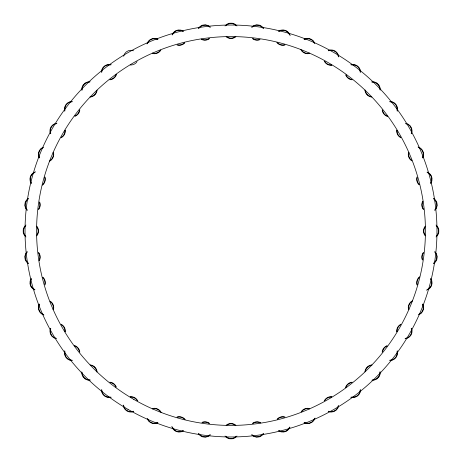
<?xml version="1.0" encoding="UTF-8"?>
<svg xmlns="http://www.w3.org/2000/svg" width="462" height="462" viewBox="0 0 462 462"><rect width="100%" height="100%" fill="white"/><g stroke="black" fill="none" stroke-linecap="round" stroke-linejoin="round"><path stroke-width="0.69" d="M371.223 96.674A7.357 7.357 0 0 1 365.234 90.096M371.904 82.109A7.357 7.357 0 0 1 379.92 89.437M351.536 79.406A7.357 7.357 0 0 1 346.032 74.879M351.536 64.934A7.357 7.357 0 0 1 360.233 72.17M331.762 64.951A7.357 7.357 0 0 1 324.942 61.648M328.39 50.78A7.357 7.357 0 0 1 338.334 56.283M309.638 53.113A7.357 7.357 0 0 1 301.455 50.063M304.233 39.501A7.357 7.357 0 0 1 314.455 43.33M284.84 44.693A7.357 7.357 0 0 1 277.61 42.822M278.788 31.462A7.357 7.357 0 0 1 289.657 34.916M259.84 39.357A7.357 7.357 0 0 1 253.107 38.669M251.929 27.31A7.357 7.357 0 0 1 263.288 28.488M235.025 36.96A7.357 7.357 0 0 1 226.975 36.96M225.797 25.595A7.357 7.357 0 0 1 236.203 25.595M208.893 38.669A7.357 7.357 0 0 1 201.49 39.051M198.712 28.488A7.357 7.357 0 0 1 210.071 27.31M184.39 42.822A7.357 7.357 0 0 1 177.847 44.854M172.343 34.916A7.357 7.357 0 0 1 183.212 31.462M160.545 50.063A7.357 7.357 0 0 1 152.362 53.113M147.545 43.33A7.357 7.357 0 0 1 157.767 39.501M115.968 74.879A7.357 7.357 0 0 1 110.464 79.406M101.767 72.17A7.357 7.357 0 0 1 110.464 64.934M96.674 90.777A7.357 7.357 0 0 1 90.096 96.766M82.109 90.096A7.357 7.357 0 0 1 89.437 82.08M79.406 110.464A7.357 7.357 0 0 1 74.879 115.968M64.934 110.464A7.357 7.357 0 0 1 72.17 101.767M64.951 130.238A7.357 7.357 0 0 1 61.648 137.058M50.78 133.61A7.357 7.357 0 0 1 56.283 123.666M53.113 152.362A7.357 7.357 0 0 1 50.063 160.545M39.501 157.767A7.357 7.357 0 0 1 43.33 147.545M44.693 177.16A7.357 7.357 0 0 1 42.822 184.39M31.462 183.212A7.357 7.357 0 0 1 34.916 172.343M39.357 202.16A7.357 7.357 0 0 1 38.669 208.893M27.31 210.071A7.357 7.357 0 0 1 28.488 198.712M36.96 226.975A7.357 7.357 0 0 1 36.96 235.025M25.595 236.203A7.357 7.357 0 0 1 25.595 225.797M38.669 253.107A7.357 7.357 0 0 1 39.051 260.51M28.488 263.288A7.357 7.357 0 0 1 27.31 251.929M42.822 277.61A7.357 7.357 0 0 1 44.854 284.153M34.916 289.657A7.357 7.357 0 0 1 31.462 278.788M50.063 301.455A7.357 7.357 0 0 1 53.113 309.638M43.33 314.455A7.357 7.357 0 0 1 39.501 304.233M61.648 324.942A7.357 7.357 0 0 1 64.951 331.762M56.283 338.334A7.357 7.357 0 0 1 50.78 328.39M72.17 360.233A7.357 7.357 0 0 1 64.934 351.536M74.879 346.032A7.357 7.357 0 0 1 79.406 351.536M90.096 379.891A7.357 7.357 0 0 1 82.08 372.563M90.777 365.327A7.357 7.357 0 0 1 96.766 371.904M110.464 397.066A7.357 7.357 0 0 1 101.767 389.83M110.464 382.594A7.357 7.357 0 0 1 115.968 387.121M133.61 411.22A7.357 7.357 0 0 1 123.666 405.717M130.238 397.049A7.357 7.357 0 0 1 137.058 400.352M157.767 422.499A7.357 7.357 0 0 1 147.545 418.67M152.362 408.887A7.357 7.357 0 0 1 160.545 411.937M183.212 430.538A7.357 7.357 0 0 1 172.343 427.084M177.16 417.307A7.357 7.357 0 0 1 184.39 419.178M210.071 434.69A7.357 7.357 0 0 1 198.712 433.512M202.16 422.643A7.357 7.357 0 0 1 208.893 423.331M236.203 436.405A7.357 7.357 0 0 1 225.797 436.405M226.975 425.04A7.357 7.357 0 0 1 235.025 425.04M263.288 433.512A7.357 7.357 0 0 1 251.929 434.69M253.107 423.331A7.357 7.357 0 0 1 260.51 422.949M289.657 427.084A7.357 7.357 0 0 1 278.788 430.538M277.61 419.178A7.357 7.357 0 0 1 284.153 417.146M314.455 418.67A7.357 7.357 0 0 1 304.233 422.499M301.455 411.937A7.357 7.357 0 0 1 309.638 408.887M338.334 405.717A7.357 7.357 0 0 1 328.39 411.22M324.942 400.352A7.357 7.357 0 0 1 331.762 397.049M360.233 389.83A7.357 7.357 0 0 1 351.536 397.066M346.032 387.121A7.357 7.357 0 0 1 351.536 382.594M379.891 371.904A7.357 7.357 0 0 1 372.563 379.92M365.327 371.223A7.357 7.357 0 0 1 371.904 365.234M371.87 81.768A7.698 7.698 0 0 1 380.232 90.13M371.87 97.107A7.698 7.698 0 0 1 364.893 90.13M352.183 79.839A7.698 7.698 0 0 1 345.715 75.006M350.756 64.767A7.698 7.698 0 0 1 360.574 72.17M331.791 65.292A7.698 7.698 0 0 1 324.26 61.157M328.268 50.462A7.698 7.698 0 0 1 338.767 56.93M309.731 53.442A7.698 7.698 0 0 1 300.774 49.578M304.077 39.201A7.698 7.698 0 0 1 314.772 43.203M284.933 45.022A7.698 7.698 0 0 1 276.836 42.475M278.603 31.179A7.698 7.698 0 0 1 290.217 35.505M259.967 39.674A7.698 7.698 0 0 1 252.281 38.49M251.686 27.067A7.698 7.698 0 0 1 263.577 28.297M235.851 36.775A7.698 7.698 0 0 1 226.149 36.775M225.023 25.947A7.698 7.698 0 0 1 236.977 25.947M209.719 38.49A7.698 7.698 0 0 1 201.334 39.351M198.423 28.297A7.698 7.698 0 0 1 210.314 27.067M184.627 43.064A7.698 7.698 0 0 1 177.067 45.022M172.026 34.789A7.698 7.698 0 0 1 183.397 31.179M160.834 50.254A7.698 7.698 0 0 1 152.269 53.442M146.985 43.919A7.698 7.698 0 0 1 157.923 39.201M116.528 74.29A7.698 7.698 0 0 1 109.817 79.839M101.426 72.17A7.698 7.698 0 0 1 111.244 64.767M97.107 90.13A7.698 7.698 0 0 1 90.13 97.107M81.768 90.13A7.698 7.698 0 0 1 90.13 81.768M79.839 109.817A7.698 7.698 0 0 1 75.006 116.285M64.767 111.244A7.698 7.698 0 0 1 72.17 101.426M65.292 130.209A7.698 7.698 0 0 1 61.157 137.74M50.462 133.732A7.698 7.698 0 0 1 56.93 123.233M53.442 152.269A7.698 7.698 0 0 1 49.578 161.226M39.201 157.923A7.698 7.698 0 0 1 43.203 147.228M45.022 177.067A7.698 7.698 0 0 1 42.475 185.164M31.179 183.397A7.698 7.698 0 0 1 35.505 171.783M39.674 202.033A7.698 7.698 0 0 1 38.49 209.719M27.067 210.314A7.698 7.698 0 0 1 28.297 198.423M36.775 226.149A7.698 7.698 0 0 1 36.775 235.851M25.947 236.977A7.698 7.698 0 0 1 25.947 225.023M38.49 252.281A7.698 7.698 0 0 1 39.351 260.666M28.297 263.577A7.698 7.698 0 0 1 27.067 251.686M43.064 277.373A7.698 7.698 0 0 1 45.022 284.933M34.789 289.974A7.698 7.698 0 0 1 31.179 278.603M50.254 301.166A7.698 7.698 0 0 1 53.442 309.731M43.919 315.015A7.698 7.698 0 0 1 39.201 304.077M61.157 324.26A7.698 7.698 0 0 1 65.292 331.791M56.22 338.669A7.698 7.698 0 0 1 50.462 328.268M72.17 360.574A7.698 7.698 0 0 1 64.767 350.756M74.29 345.472A7.698 7.698 0 0 1 79.839 352.183M90.13 380.232A7.698 7.698 0 0 1 81.768 371.87M90.13 364.893A7.698 7.698 0 0 1 97.107 371.87M111.244 397.233A7.698 7.698 0 0 1 101.426 389.83M109.817 382.161A7.698 7.698 0 0 1 116.285 386.994M133.732 411.538A7.698 7.698 0 0 1 123.233 405.07M130.209 396.708A7.698 7.698 0 0 1 137.74 400.843M157.923 422.799A7.698 7.698 0 0 1 147.228 418.797M152.269 408.558A7.698 7.698 0 0 1 161.226 412.422M183.397 430.821A7.698 7.698 0 0 1 171.783 426.495M177.067 416.978A7.698 7.698 0 0 1 185.164 419.525M210.314 434.933A7.698 7.698 0 0 1 198.423 433.702M202.033 422.326A7.698 7.698 0 0 1 209.719 423.51M236.977 436.053A7.698 7.698 0 0 1 225.023 436.053M226.149 425.225A7.698 7.698 0 0 1 235.851 425.225M263.577 433.702A7.698 7.698 0 0 1 251.686 434.933M252.281 423.51A7.698 7.698 0 0 1 260.666 422.649M289.974 427.211A7.698 7.698 0 0 1 278.603 430.821M277.373 418.936A7.698 7.698 0 0 1 284.933 416.978M315.015 418.081A7.698 7.698 0 0 1 304.077 422.799M301.166 411.746A7.698 7.698 0 0 1 309.731 408.558M338.669 405.78A7.698 7.698 0 0 1 328.268 411.538M324.26 400.843A7.698 7.698 0 0 1 331.791 396.708M360.574 389.83A7.698 7.698 0 0 1 350.756 397.233M345.472 387.71A7.698 7.698 0 0 1 352.183 382.161M380.232 371.87A7.698 7.698 0 0 1 371.87 380.232M364.893 371.87A7.698 7.698 0 0 1 371.87 364.893M434.933 251.686A7.698 7.698 0 0 1 433.702 263.577M422.326 259.967A7.698 7.698 0 0 1 423.51 252.281M430.821 278.603A7.698 7.698 0 0 1 426.495 290.217M416.978 284.933A7.698 7.698 0 0 1 419.525 276.836M422.799 304.077A7.698 7.698 0 0 1 418.797 314.772M408.558 309.731A7.698 7.698 0 0 1 412.422 300.774M434.69 251.929A7.357 7.357 0 0 1 433.512 263.288M422.643 259.84A7.357 7.357 0 0 1 423.331 253.107M430.538 278.788A7.357 7.357 0 0 1 427.084 289.657M417.307 284.84A7.357 7.357 0 0 1 419.178 277.61M422.499 304.233A7.357 7.357 0 0 1 418.67 314.455M408.887 309.638A7.357 7.357 0 0 1 411.937 301.455M436.053 225.023A7.698 7.698 0 0 1 436.053 236.977M425.225 235.851A7.698 7.698 0 0 1 425.225 226.149M418.081 146.985A7.698 7.698 0 0 1 422.799 157.923M411.746 160.834A7.698 7.698 0 0 1 408.558 152.269M427.211 172.026A7.698 7.698 0 0 1 430.821 183.397M418.936 184.627A7.698 7.698 0 0 1 416.978 177.067M433.702 198.423A7.698 7.698 0 0 1 434.933 210.314M423.51 209.719A7.698 7.698 0 0 1 422.649 201.334M436.405 225.797A7.357 7.357 0 0 1 436.405 236.203M425.04 235.025A7.357 7.357 0 0 1 425.04 226.975M418.67 147.545A7.357 7.357 0 0 1 422.499 157.767M411.937 160.545A7.357 7.357 0 0 1 408.887 152.362M427.084 172.343A7.357 7.357 0 0 1 430.538 183.212M419.178 184.39A7.357 7.357 0 0 1 417.146 177.847M433.512 198.712A7.357 7.357 0 0 1 434.69 210.071M423.331 208.893A7.357 7.357 0 0 1 422.949 201.49M411.538 328.268A7.698 7.698 0 0 1 405.07 338.767M396.708 331.791A7.698 7.698 0 0 1 400.843 324.26M397.233 350.756A7.698 7.698 0 0 1 389.83 360.574M382.161 352.183A7.698 7.698 0 0 1 386.994 345.715M389.83 101.426A7.698 7.698 0 0 1 397.233 111.244M387.71 116.528A7.698 7.698 0 0 1 382.161 109.817M405.78 123.331A7.698 7.698 0 0 1 411.538 133.732M400.843 137.74A7.698 7.698 0 0 1 396.708 130.209M411.22 328.39A7.357 7.357 0 0 1 405.717 338.334M397.049 331.762A7.357 7.357 0 0 1 400.352 324.942M397.066 351.536A7.357 7.357 0 0 1 389.83 360.233M382.594 351.536A7.357 7.357 0 0 1 387.121 346.032M389.83 101.767A7.357 7.357 0 0 1 397.066 110.464M387.121 115.968A7.357 7.357 0 0 1 382.594 110.464M405.717 123.666A7.357 7.357 0 0 1 411.22 133.61M400.352 137.058A7.357 7.357 0 0 1 397.049 130.238M137.058 61.648A7.357 7.357 0 0 1 130.238 64.951M123.666 56.283A7.357 7.357 0 0 1 133.61 50.78M128.014 409.378A205.977 205.977 0 0 0 436.977 231A205.977 205.977 0 0 0 128.014 52.622A205.977 205.977 0 0 0 128.014 409.378M133.789 399.376A194.427 194.427 0 0 0 425.427 231A194.427 194.427 0 0 0 133.789 62.624A194.427 194.427 0 0 0 133.789 399.376"/></g></svg>
